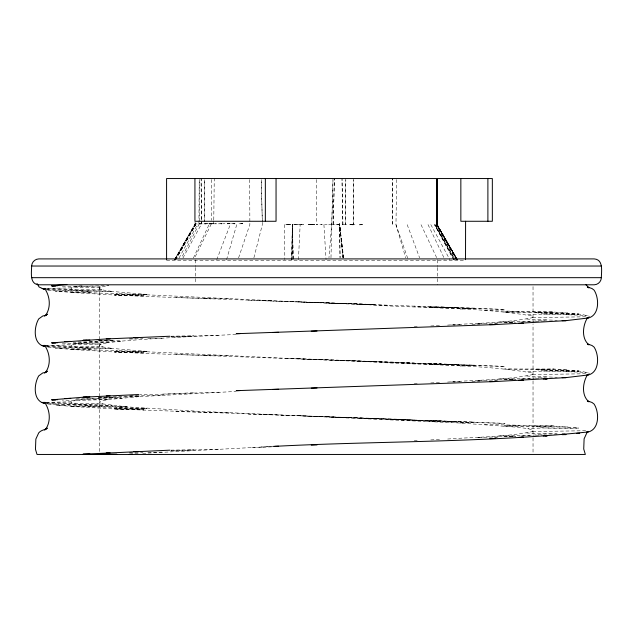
<?xml version="1.0" encoding="UTF-8"?>
<svg xmlns="http://www.w3.org/2000/svg" width="633" height="633" viewBox="0 0 633 633"><rect width="100%" height="100%" fill="white"/><g stroke="black" fill="none" stroke-linecap="round" stroke-linejoin="round"><path stroke-width="0.47" stroke-dasharray="3.17 2.37" d="M99.262 451.511L99.262 397.564M99.262 396.582L99.262 340.594M99.262 339.612L99.262 286.045M437.213 179.527L437.079 224.636L456.235 258.066M533.033 380.963L533.033 436.905M533.033 379.982L533.033 323.993M533.033 323.012L533.033 285.523M201.603 220.83L201.618 223.781L182.937 258.066M201.626 219.841L201.713 178.546M204.594 221.787L204.712 179.527L204.578 221.787M457.192 259.799L436.952 224.517L437.079 179.519L437.102 224.604L457.263 259.783M436.952 224.517L437.079 179.519M437.142 224.604L437.213 178.546M292.137 259.665L292.343 224.549L293.316 259.665M198.92 223.86L199.229 179.527L199.292 223.837L181.426 258.011M213.756 220.854L213.725 223.805L211.39 223.781L194.6 258.011M213.772 219.873L214.255 178.546M345.278 224.778L345.8 179.527L345.294 224.747L347.382 224.747M291.829 259.665L292.343 224.549L293.166 259.665M396.646 179.527L395.973 224.715L408.206 259.72M330.98 257.734L332.99 179.527L331.732 223.805L328.97 257.734M298.436 259.665L300.161 224.549L302.439 224.691M195.795 224.003L175.555 259.791M47.918 290.072L70.2 292.422L114.668 295.041L114.81 294.329L117.888 293.625C201.088 296.948 284.241 301.704 367.464 304.687C422.559 308.54 478.54 306.799 533.033 316.136L532.677 317.608C504.359 323.439 475.106 322.941 446.368 325.196M47.918 347.042L70.2 349.392L114.668 352.011L114.81 351.299L117.888 350.595C201.088 353.918 284.241 358.674 367.464 361.657C422.559 365.51 478.54 363.769 533.033 373.106L532.677 374.578C504.359 380.409 475.106 379.911 446.368 382.166M47.918 404.012L70.2 406.362L114.668 408.981L114.81 408.269L117.888 407.565L127.098 406.884L198.746 411.284L460.136 423.034L518.229 427.291L527.724 428.612L533.033 430.076L532.677 431.548C504.359 437.379 475.106 436.881 446.368 439.136M253.904 257.781L262.386 224.462L262.339 222.507L262.363 224.462M226.535 259.696L237.019 223.694M238.586 257.86L249.869 224.462L249.861 222.507M216.747 259.72L230.602 223.718L226.377 223.805M143.43 410.287L143.319 409.116L114.81 408.269L146.753 408.348L143.319 409.116L114.668 408.981L505.039 423.358L431.999 421.562L404.305 419.434L297.621 415.691M193.397 258.011L209.412 223.837L210.362 223.805L209.096 223.837L211.311 223.805L208.914 223.837M201.516 223.781L201.017 223.924L201.468 223.805L201.041 178.546M179.004 258.082L197.733 223.947M175.713 259.783L196.151 223.947L196.135 221.977M174.748 259.791L195.273 224.003L195.273 222.033M175.23 259.791L195.779 224.003L195.779 222.033L195.755 224.09L175.001 259.791M175.46 258.082L195.083 223.947L195.083 221.977M174.518 259.791L195.146 223.979L195.138 222.001M174.708 259.791L195.273 224.003M175.199 259.791L195.779 224.003M234.234 223.805L234.875 223.805L231.496 223.75L235.152 223.805M46.051 289.811L78.342 290.563L90.4 291.948L70.2 292.422L88.47 292.842L90.4 291.948L112.397 291.473L146.753 294.408L143.319 295.176L114.668 295.041L143.43 296.347L505.039 309.418L431.999 307.63L414.338 306.095M46.051 346.781L78.342 347.533L90.4 348.918L70.2 349.392L88.47 349.812L90.4 348.918L112.397 348.443L146.753 351.378L143.319 352.146L114.668 352.011L143.43 353.317L505.039 366.388L431.999 364.6L404.305 362.464L332.76 360.193M241.031 223.75L242.494 223.663L239.97 223.837L242.494 223.663L240.983 223.781L241.838 223.694M82.132 285.594L75.604 286.48L70.967 287.865L46.114 288.419M236.006 334.469C197.876 336.258 159.722 337.848 121.678 341.1C96.248 337.975 71.466 346.805 46.114 345.389M46.114 402.359L70.967 401.805L75.604 400.42L85.866 399.035L113.9 397.295L139.751 396.606L236.006 391.439M215.584 223.694L214.642 223.837L217.42 223.805L216.043 223.718M219.216 392.199C192.669 392.895 166.265 394.604 139.64 394.509M297.201 224.715L300.066 224.549L292.675 224.573L298.096 224.66M219.232 223.781L221.985 223.837L218.432 223.837M207.561 223.75L203.304 223.924L207.743 223.75M353.705 224.802L353.665 179.527L353.689 224.802L354.978 224.691L348.751 224.747L353.562 224.802M532.78 321.24L547.3 319.942L557.167 320.306M532.78 378.21L547.3 376.912L557.167 377.276M532.78 435.18L547.3 433.882L557.127 433.692M468.76 308.603L474.513 308.113L427.512 306.934L440.695 306.799L468.76 308.603L460.136 309.094M460.136 366.064L474.513 365.083C412.083 364.197 349.796 359.916 287.374 358.547M460.136 423.034L474.513 422.053C399.138 420.478 323.882 415.992 248.508 414.211M129.401 395.831L135.193 395.815L139.751 396.606L108.702 399.542L101.169 401.006L99.262 402.477L103.037 403.941L127.098 406.884L70.2 406.362L112.397 405.413L46.051 403.751M239.97 223.837L242.494 223.663M142.71 453.378L271.779 446.487M508.79 322.846L515.484 322.434M521.244 322.047L531.807 321.327L498.416 322.007L515.333 322.79M515.484 379.404L508.79 379.816M521.244 379.017L531.807 378.297L498.416 378.977L515.333 379.76M515.484 436.374L508.79 436.786M521.244 435.987L531.807 435.267L498.416 435.947L515.333 436.73M227.374 223.805L229.676 223.75L227.84 223.781M311.634 224.691L316.002 224.66L308.097 224.604L309.719 224.715L309.308 224.691M359.552 224.857L362.416 224.691L361.831 224.715M331.803 224.636L328.804 224.802L339.636 224.66L343.854 259.665M494.46 323.645L497.324 323.487M494.46 380.615L497.324 380.457M494.46 437.585L497.324 437.427M227.611 223.805L229.368 223.75M362.416 224.691L359.117 224.834M430.78 325.979L439.547 325.536M430.78 382.949L439.547 382.506M430.78 439.919L439.547 439.476M222.784 223.805L224.968 223.694M527.724 314.672C548.32 314.546 569.676 310.407 589.766 316.397M527.724 371.642C548.32 371.516 569.676 367.377 589.766 373.367M566.076 314.704L578.728 314.11L535.827 312.552L543.818 314L587.448 315.416M566.076 371.674L578.728 371.08L535.827 369.522L543.818 370.97L587.448 372.386M484.506 424.506L553.82 425.969L578.728 428.043L566.076 428.644L543.818 427.94L527.724 428.612M171.092 336.772L219.216 335.229M414.259 326.77L417.171 326.636M193.366 392.745L162.38 394.137L162.444 395.134L129.448 395.965M414.259 383.74L417.171 383.606M171.092 450.712L219.216 449.169M414.259 440.71L417.171 440.576M504.477 312.029L519.748 311.381L553.82 312.029L567.92 313.066L504.477 312.029L553.82 312.029L535.827 312.552M567.92 427.006L504.477 425.969L519.748 425.321M251.807 447.697L272.38 446.819M310.827 224.715L311.555 224.691L310.376 224.715L312.552 224.691M261.033 447.025L271.786 446.621M535.827 369.522L553.82 368.999L567.92 370.036L504.477 368.999L553.82 368.999M311.08 224.715L312.132 224.691M62.263 286.148L75.604 286.48L108.702 285.602L101.169 287.065L70.967 287.865L71.853 289.178L78.342 290.563L112.397 291.473L103.037 290.001L46.233 288.593M129.448 338.995L142.979 338.647M62.263 343.118L75.604 343.45L108.702 342.572L121.678 341.1L73.206 342.358M129.448 452.935L142.979 452.587M47 289.787L71.853 289.178M460.12 324.721L451.234 324.951L455.087 325.18M471.973 324.42L479.869 324.223M147.845 338.528L162.444 338.164L162.38 337.167M98.202 340.72L113.9 340.325L98.511 340.285M47 346.757L71.853 346.14L103.037 346.971L112.397 348.443L78.342 347.533L55.419 348.087L90.4 348.918M460.12 381.691L451.234 381.921L455.087 382.15M471.973 381.39L479.877 381.193M98.202 397.69L113.9 397.295L121.678 398.07L73.206 399.328M47 403.727L71.853 403.11L103.037 403.941L55.419 405.057L127.098 406.884M147.845 452.468L162.444 452.104L162.38 451.107M498.139 322.98L476.926 323.479L479.885 323.629M503.923 322.838L512.603 322.632M498.139 379.942L476.926 380.449L479.885 380.599M503.923 379.808L515.571 379.547M498.139 436.912L476.926 437.419L479.885 437.569M503.923 436.778L515.571 436.517M209.388 223.837L212.917 223.805M310.376 224.715L311.721 224.691M535.724 321.248L544.522 321.073M535.724 378.218L542.568 378.083M535.724 435.188L542.568 435.053M170.847 336.21L193.366 335.775L189.164 336.693L170.989 337.017M562.041 433.605L566.954 433.51M170.847 450.15L193.366 449.715L189.164 450.633L170.989 450.957M311.594 224.715L309.814 224.747M532.677 317.608L586.617 316.777M532.677 374.578L586.617 373.747M532.677 431.548L586.617 430.717M209.254 223.837L211.311 223.805M345.357 224.747L341.773 224.778M326.842 302.883L375.045 304.6L297.621 301.751M297.621 358.721L375.045 361.57M326.842 416.823L375.045 418.54M427.512 363.904L440.695 363.769L468.76 365.573M427.512 420.874L440.695 420.739L468.76 422.543M400.839 363.128L440.695 363.769M400.839 420.098L440.695 420.739M129.401 338.861L135.193 338.845M129.401 452.801L138.841 453.418M199.284 223.837L200.661 223.892L199.498 223.837M204.562 223.75L205.575 223.924M208.17 223.805L208.265 223.837M211.984 223.781L214.049 223.805M231.496 223.75L232.327 223.781M239.013 223.805L239.559 223.805M202.726 223.892L203.138 223.947M289.598 224.636L284.874 224.604L290.982 224.66L289.835 224.636M317.94 224.691L316.16 224.691L322.498 224.747M333.148 224.691L334.398 178.546L333.148 224.691L335.11 224.834M350.302 224.747L353.159 224.802L351.932 224.778L352.549 224.778M166.59 260.638L465.516 260.638M504.477 425.969L553.82 425.969L535.827 426.492L543.818 427.94L578.728 428.043M146.753 294.408L114.81 294.329L143.319 295.176L143.604 295.943L114.668 295.041M431.999 307.63L456.607 307.701M543.818 314L578.728 314.11M146.753 351.378L114.81 351.299L143.319 352.146L143.604 352.913L114.668 352.011M431.999 364.6L456.607 364.671M543.818 370.97L578.728 371.08M113.275 396.527L139.751 396.606M98.511 397.255L113.9 397.295M431.999 421.562L456.607 421.641M367.464 361.657L404.305 362.464M367.464 418.627L404.305 419.434M175.784 297.652L229.724 298.816M175.784 354.622L229.724 355.786M175.784 411.592L229.724 412.756M351.932 224.778L353.301 224.802M288.086 224.604L290.594 224.66M75.604 286.48L101.169 287.065L99.262 288.537L103.037 290.001L55.419 291.117L90.4 291.948M484.506 310.566L519.748 311.381M75.604 343.45L101.169 344.036L108.702 342.572L76.308 341.828M46.233 345.563L71.853 346.14L78.342 347.533L103.037 346.971L99.262 345.507L101.169 344.036L70.967 344.835L71.853 346.14M46.233 402.533L71.853 403.11L78.342 404.503L90.4 405.888L88.47 406.782L146.753 408.348M76.308 398.798L108.702 399.542L75.604 400.42L62.263 400.088M88.47 292.842L117.888 293.625M248.508 300.271L366.088 304.188M88.47 349.812L117.888 350.595M199.672 223.86L200.661 223.892M389.96 362.353L414.338 363.065M389.96 419.323L414.338 420.027M367.464 304.687L389.96 305.383M114.668 408.981L143.604 409.883M324.626 224.66L327.103 224.747M321.05 224.715L321.865 224.747M557.167 434.246L526.656 433.012M526.656 319.072L547.3 319.942M526.656 376.042L547.3 376.912M211.564 223.781L212.023 223.781M262.972 300.287L273.068 300.928M262.972 414.227L273.068 414.868M220.482 223.694L221.985 223.837M204.15 298.238L211.058 298.958M204.15 355.208L211.058 355.928M204.15 412.178L211.058 412.898M342.706 224.778L342.026 179.527M70.967 401.805L71.853 403.11M456.979 259.807L436.58 224.691L456.559 259.783M456.417 259.783L436.556 224.604L436.541 178.546L436.683 224.636L456.069 258.129M457.35 259.799L437.063 224.604L437.079 178.546L437.079 224.636L457.43 259.799L437.237 224.573L437.237 179.527M456.804 259.799L436.541 224.604L436.541 179.527L436.707 224.636M453.814 258.114L434.816 224.406L454.779 259.799M435.733 224.747L455.293 259.783M453.869 259.783L434.578 224.715L453.695 259.783M430.82 224.604L449.913 259.783M428.035 224.604L444.944 259.759M421.048 224.715L437.64 259.767M407.193 224.691L419.632 257.876M342.951 224.778L342.01 178.546M395.965 224.715L405.682 257.805M343.355 257.734L339.541 223.837L340.063 257.734L339.541 223.837L343.308 257.734M323.922 224.636L326.05 259.665M284.605 224.573L284.81 259.665M316.231 179.527L316.413 223.837M249.663 179.519L249.861 221.534M533.033 437.878L533.033 453.481M437.561 259.87L437.561 266.58M437.561 267.537L437.561 284.795M211.28 179.519L211.264 220.3M195.439 259.87L195.439 266.58M195.439 267.537L195.439 282.872M292.343 224.549L291.797 259.665L292.343 224.549M339.541 224.66L336.384 224.778L339.541 224.66M301.799 224.636L300.849 224.604L302.194 224.66L301.799 224.636M303.508 224.747L302.724 224.691L303.508 224.747M341.116 224.778L341.116 224.778M342.951 257.734L339.541 223.837L342.936 257.734M262.315 221.534L261.239 179.519L262.291 221.534M392.349 224.209L392.318 178.546L392.349 224.209"/><path stroke-width="0.95" d="M465.524 259.657L465.595 221.273M31.65 266.034C31.721 262.22 34.957 258.984 38.771 258.913L594.229 258.913C603.613 259.514 601.429 271.383 601.35 277.673C601.279 281.487 598.043 284.715 594.229 284.795L38.771 284.795C29.387 284.185 31.571 272.317 31.65 266.034L601.35 266.034M588.381 317.56L586.989 318.628C582.613 326.288 581.45 338.726 588.919 344.827L587.377 344.178M588.381 374.53L586.989 375.598C582.613 383.258 581.45 395.696 588.919 401.797L587.377 401.148M588.381 431.5L586.989 432.568L584.109 438.811L583.729 449.019L585.351 454.454L37.015 454.454L35.472 449.288L35.852 439.08L38.732 432.837C41.018 430.021 44.642 430.036 47.356 428.137L45.457 429.443C50.767 422.322 50.205 411.806 45.845 404.352M44.555 316.176L47.356 314.197L45.457 315.503C50.767 308.382 50.205 297.866 45.845 290.412M44.555 373.146L47.356 371.167L45.457 372.473C50.767 365.352 50.205 354.836 45.845 347.382M44.555 430.116L45.829 429.245M588.223 317.457L586.498 318.336C599.514 316.998 599.68 298.792 594.102 290.143L592.005 288.537L587.448 286.931M588.223 374.427L586.498 375.306C599.514 373.968 599.68 355.762 594.102 347.113L592.005 345.507L587.448 343.901M588.223 431.397L586.498 432.276C599.514 430.938 599.68 412.732 594.102 404.083L592.005 402.477L587.448 400.871M45.829 315.305L42.759 315.986L38.732 318.897C33.881 326.929 32.702 343.901 44.445 346.401M45.829 372.275L42.759 372.956L38.732 375.867C33.881 383.899 32.702 400.871 44.445 403.371M587.954 318.027L566.044 320.638L495.576 324.563L236.212 333.71L240.034 333.615M587.954 374.997L566.044 377.608L495.576 381.533L236.212 390.68L240.034 390.585M272.752 446.439L274.706 446.344C379.017 440.885 483.984 442.744 587.954 431.967M55.593 285.981L51.787 285.894L66.782 284.446M55.593 342.951L51.787 342.864L106.233 338.94L169.873 336.234M55.593 399.921L51.787 399.834L83.121 397.215L138.659 394.525M128.871 454.454L132.495 454.162M116.773 454.185L83.121 454.185L169.873 450.174M272.752 332.499L278.623 332.285M272.752 389.469L278.623 389.255M311.262 331.201L317.022 330.988M311.262 388.171L317.022 387.958M311.262 445.141L317.022 444.928M274.706 446.344L278.623 446.225M89.918 340.063L83.121 340.245L86.966 340.253M89.918 397.033L83.121 397.215L86.966 397.223M83.121 454.185L89.918 454.003M70.73 341.409L64.843 341.551L67.707 341.622M70.73 398.379L64.843 398.521L67.707 398.592M51.787 285.894L57.627 285.752M489.784 324.697L495.576 324.563M51.787 342.864L57.627 342.722M489.792 381.667L495.576 381.533M51.787 399.834L57.627 399.692M489.792 438.637L495.576 438.503M46.051 289.811L42.284 288.506L45.157 288.442M518.688 323.36L523.523 323.257L521.703 323.154M46.051 346.781L42.284 345.476L45.157 345.412M518.688 380.33L523.523 380.227L521.703 380.124M46.051 403.751L42.284 402.446L45.157 402.382M518.688 437.3L523.523 437.197L521.703 437.094M562.128 320.717L566.044 320.638L563.085 320.527M562.128 377.687L566.044 377.608L563.085 377.497M543.225 378.993L547.173 378.922L545.258 378.843M562.128 434.657L566.044 434.578L563.085 434.467M543.225 435.963L547.173 435.892L545.258 435.813M576.782 433.328L579.725 433.273M133.713 337.634L138.659 337.555M133.713 451.574L138.659 451.495M106.233 338.94L110.095 338.924M106.241 395.91L110.095 395.894M106.241 452.88L110.095 452.864M31.65 277.673L601.35 277.673M42.284 288.506L45.244 288.569M42.284 345.476L45.244 345.539M42.284 402.446L45.244 402.509M64.843 284.581L66.758 284.628M44.445 289.431L39.119 287.018L37.015 283.544M587.377 287.208L588.919 287.857L585.968 284.715M487.893 178.546L487.893 221.273M460.848 178.546L460.848 221.273L492.347 221.273L492.339 178.546L166.582 178.546L166.59 259.665M276.051 178.546L276.051 221.273L194.932 221.273L194.932 178.546M265.346 178.546L265.346 221.273"/></g></svg>
